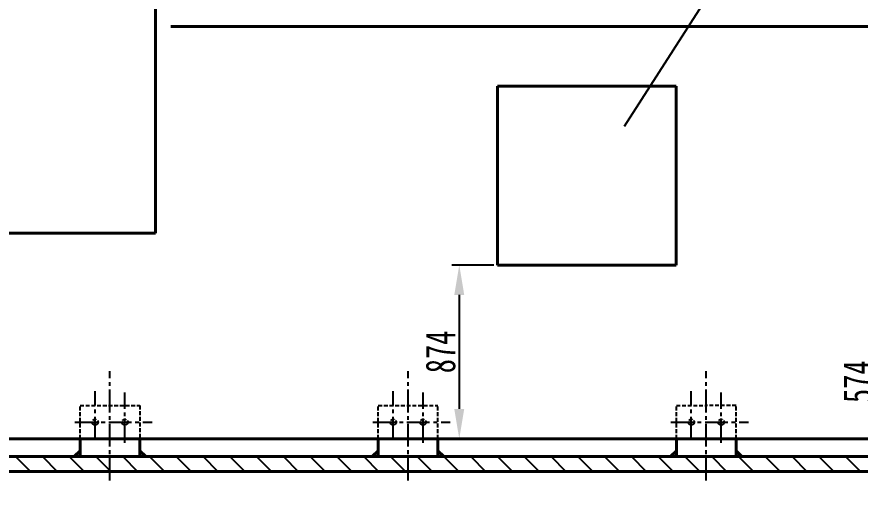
# Model space of a CAD drawing. Header units: millimetres. Extents: x 1593 to 2782, y 465 to 1306.
# Drawn here: x 2173.4 to 2314.8, y 586.6 to 668.5 of the extents above; entities that cross this region are included whole.
import ezdxf

# ---------------------------------------------------------------- set-up
doc = ezdxf.new("R2010")
doc.units = ezdxf.units.MM
doc.header["$LTSCALE"] = 0.2
doc.linetypes.add('CENTER2', pattern=[28.575, 19.05, -3.175, 3.175, -3.175])
doc.linetypes.add('HIDDEN2', pattern=[4.7625, 3.175, -1.5875])
for name, color, linetype in [('中心线', 1, 'CENTER2'), ('剖面线', 3, 'Continuous'), ('尺寸线', 4, 'Continuous'), ('虚线', 6, 'HIDDEN2')]:
    doc.layers.add(name, color=color, linetype=linetype)
doc.layers.add('粗实线', color=7, linetype='Continuous', lineweight=40)
doc.styles.add('标准', font='', dxfattribs={"width": 0.7})
doc.styles.get('标准').set_extended_font_data('SimSun')
doc.dimstyles.new('30', dxfattribs={"dimtxt": 5, "dimasz": 5, "dimexe": 1.25, "dimexo": 0.625, "dimtad": 1, "dimdec": 0, "dimlfac": 30, "dimdsep": 46, "dimtxsty": '标准', "dimcen": 2.5, "dimadec": 0, "dimazin": 0, "dimtfac": 1, "dimtdec": 0, "dimtmove": 0, "dimatfit": 3, "dimfxl": 1, "dimarcsym": 0})

# ---------------------------------------------------------------- blocks, each defined once
blk = doc.blocks.new('*D18')
at = {"layer": 'Defpoints', "color": 0, "transparency": 16777216}
for p in [(2254.01, 626.89), (2247.61, 597.75), (2254.01, 597.75)]:
    blk.add_point(p, dxfattribs=at)
at = {"layer": '尺寸线', "color": 0, "lineweight": -2, "transparency": 16777216}
for p, q in [((2253.38, 626.89), (2246.36, 626.89)), ((2247.61, 621.89), (2247.61, 602.75)), ((2253.38, 597.75), (2246.36, 597.75))]:
    blk.add_line(p, q, dxfattribs=at)
at = {"layer": '尺寸线', "color": 0, "transparency": 16777216}
for points in [[(2246.77, 621.89), (2248.44, 621.89), (2247.61, 626.89)], [(2246.77, 602.75), (2248.44, 602.75), (2247.61, 597.75)]]:
    blk.add_solid(points, dxfattribs=at)
at = {"layer": '尺寸线', "color": 0, "transparency": 16777216, "insert": (2244.48, 612.32), "char_height": 5, "attachment_point": 5, "rotation": 90, "style": '标准'}
blk.add_mtext('874', dxfattribs=at)
blk = doc.blocks.new('*D44')
at = {"layer": 'Defpoints', "color": 0, "transparency": 16777216}
for p in [(2317.63, 616.89), (2315.37, 597.75), (2317.63, 597.75)]:
    blk.add_point(p, dxfattribs=at)
at = {"layer": '尺寸线', "color": 0, "lineweight": -2, "transparency": 16777216}
for p, q in [((2317.01, 616.89), (2316.38, 616.89)), ((2317.63, 611.89), (2317.63, 602.75)), ((2316, 597.75), (2318.88, 597.75))]:
    blk.add_line(p, q, dxfattribs=at)
at = {"layer": '尺寸线', "color": 0, "transparency": 16777216}
for points in [[(2316.8, 611.89), (2318.47, 611.89), (2317.63, 616.89)], [(2316.8, 602.75), (2318.47, 602.75), (2317.63, 597.75)]]:
    blk.add_solid(points, dxfattribs=at)
at = {"layer": '尺寸线', "color": 0, "transparency": 16777216, "insert": (2314.51, 607.32), "char_height": 5, "attachment_point": 5, "rotation": 90, "style": '标准'}
blk.add_mtext('574', dxfattribs=at)
blk = doc.blocks.new('*D53')
at = {"layer": 'Defpoints', "color": 0, "transparency": 16777216}
for p in [(2000.39, 646.73), (2087.9, 598.38), (2085.56, 596.27), (1993.22, 594.75), (2469.88, 594.75)]:
    blk.add_point(p, dxfattribs=at)
at = {"layer": '尺寸线', "color": 0, "lineweight": -2, "transparency": 16777216}
for start, end in [(86.7387, 118.9074), (151.0762, 180), (212.1688, 244.3375)]:
    blk.add_arc((2094.45, 594.75), 9.02, start, end, dxfattribs=at)
at = {"layer": '尺寸线', "color": 0, "transparency": 16777216}
for points in [[(2090.68, 602.06), (2089.5, 603.24), (2086.56, 599.12)], [(2086.02, 589.72), (2087.62, 590.18), (2085.43, 594.75)]]:
    blk.add_solid(points, dxfattribs=at)
at = {"layer": '尺寸线', "color": 0, "transparency": 16777216, "insert": (2093.58, 606.87), "char_height": 5, "attachment_point": 5, "rotation": 4.1427, "style": '标准'}
blk.add_mtext('29°', dxfattribs=at)

msp = doc.modelspace()

# ---------------------------------------------------------------- hatches: boundary and pattern name
at = {"layer": '剖面线'}
h = msp.add_hatch(dxfattribs=at)
h.set_pattern_fill('ANSI31', angle=90)
h.set_pattern_definition([(135, (-33.8862, 0), (-2.245064, -2.245064), [])])
h.paths.add_polyline_path([(1983.225, 604.755), (1983.225, 681.154), (1980.725, 681.154), (1980.725, 602.255, 0.4142136), (1990.725, 592.255), (2472.382, 592.255, 0.4142136), (2482.382, 602.255), (2482.382, 782.255, 0.4142136), (2472.382, 792.255), (1990.725, 792.255, 0.4142136), (1980.725, 782.255), (1980.725, 703.355), (1983.225, 703.355), (1983.225, 779.755, -0.4142136), (1993.225, 789.755), (2469.882, 789.755, -0.4142136), (2479.882, 779.755), (2479.882, 604.755, -0.4142136), (2469.882, 594.755), (1993.225, 594.755, -0.4142136)])
at = {"layer": '粗实线'}
h = msp.add_hatch(color=7, dxfattribs=at)
h.dxf.hatch_style = 1
h.paths.add_polyline_path([(2184.025, 594.755), (2183.025, 594.755), (2184.025, 595.755)])
h.paths.add_polyline_path([(2195.025, 594.755), (2194.025, 594.755), (2194.025, 595.755)])
h = msp.add_hatch(color=7, dxfattribs=at)
h.dxf.hatch_style = 1
h.paths.add_polyline_path([(2234.025, 594.755), (2233.025, 594.755), (2234.025, 595.755)])
h.paths.add_polyline_path([(2245.025, 594.755), (2244.025, 594.755), (2244.025, 595.755)])
h = msp.add_hatch(color=7, dxfattribs=at)
h.dxf.hatch_style = 1
h.paths.add_polyline_path([(2284.025, 594.755), (2283.025, 594.755), (2284.025, 595.755)])
h.paths.add_polyline_path([(2295.025, 594.755), (2294.025, 594.755), (2294.025, 595.755)])

# ---------------------------------------------------------------- linework, layer by layer
at = {"layer": '中心线', "color": 7}
for p, q in [((2189.025, 590.752), (2189.025, 609.092)), ((2239.025, 590.752), (2239.025, 609.092)), ((2289.025, 590.752), (2289.025, 609.092)), ((2186.525, 597.612), (2186.525, 605.766)), ((2191.525, 597.088), (2191.525, 605.533)), ((2236.525, 597.612), (2236.525, 605.766)), ((2241.525, 597.088), (2241.525, 605.533)), ((2286.525, 597.612), (2286.525, 605.766)), ((2291.525, 597.088), (2291.525, 605.533)), ((2183.117, 600.54), (2196.095, 600.54)), ((2233.117, 600.54), (2246.095, 600.54)), ((2283.117, 600.54), (2296.095, 600.54))]:
    msp.add_line(p, q, dxfattribs=at)
at = {"layer": '尺寸线', "color": 7}
msp.add_line((2409.471, 859.256), (2275.244, 650.149), dxfattribs=at)
at = {"layer": '粗实线', "color": 7}
for p, q in [((2196.639, 632.255), (2196.639, 692.255)), ((2199.243, 666.895), (2476.882, 666.895)), ((2254.005, 656.895), (2254.005, 626.895)), ((2254.005, 656.895), (2284.005, 656.895)), ((2284.005, 656.895), (2284.005, 626.895)), ((2129.849, 632.255), (2196.639, 632.255)), ((2254.005, 626.895), (2284.005, 626.895)), ((2129.025, 597.755), (2466.882, 597.755)), ((2184.025, 594.755), (2184.025, 597.755)), ((2194.025, 594.755), (2194.025, 597.755)), ((2234.025, 594.755), (2234.025, 597.755)), ((2244.025, 594.755), (2244.025, 597.755)), ((2284.025, 594.755), (2284.025, 597.755)), ((2294.025, 594.755), (2294.025, 597.755)), ((2184.025, 595.755), (2183.025, 594.755)), ((2194.025, 595.755), (2195.025, 594.755)), ((2234.025, 595.755), (2233.025, 594.755)), ((2244.025, 595.755), (2245.025, 594.755)), ((2284.025, 595.755), (2283.025, 594.755)), ((2294.025, 595.755), (2295.025, 594.755)), ((1993.225, 594.755), (2469.882, 594.755)), ((1990.725, 592.255), (2472.382, 592.255))]:
    msp.add_line(p, q, dxfattribs=at)
at = {"layer": '虚线', "color": 7}
for p, q in [((2184.025, 597.755), (2184.025, 603.325)), ((2184.025, 603.325), (2194.025, 603.325)), ((2194.025, 603.325), (2194.025, 597.755)), ((2234.025, 597.755), (2234.025, 603.325)), ((2234.025, 603.325), (2244.025, 603.325)), ((2244.025, 597.755), (2244.025, 603.325)), ((2284.025, 597.755), (2284.025, 603.325)), ((2284.025, 603.325), (2289.025, 603.325)), ((2294.025, 603.325), (2289.025, 603.325)), ((2294.025, 597.755), (2294.025, 603.325))]:
    msp.add_line(p, q, dxfattribs=at)
for centre in [(2186.525, 600.54), (2191.525, 600.54), (2236.525, 600.54), (2241.525, 600.54), (2286.525, 600.54), (2291.525, 600.54)]:
    msp.add_circle(centre, 0.5, dxfattribs=at)

# ---------------------------------------------------------------- dimensions: what is measured, and where the dimension line sits
at = {"layer": '尺寸线', "color": 7}
dim = msp.add_angular_dim_2l(base=(2085.558, 596.266), line1=((1993.225, 594.755), (2469.882, 594.755)), line2=((2000.388, 646.733), (2087.896, 598.378)), dimstyle='30', dxfattribs=at)
dim.commit()
dim.dimension.update_dxf_attribs({"geometry": '*D53', "text_midpoint": (2093.802, 603.755), "dimtype": 162})
for base, p1, p2, picture, middle in [((2247.605, 597.755), (2254.005, 626.895), (2254.005, 597.755), '*D18', (2244.48, 612.325)), ((2317.635, 597.755), (2317.635, 616.895), (2315.374, 597.755), '*D44', (2314.51, 607.325))]:
    dim = msp.add_linear_dim(base=base, p1=p1, p2=p2, angle=90, dimstyle='30', dxfattribs=at)
    dim.commit()
    dim.dimension.update_dxf_attribs({"geometry": picture, "text_midpoint": middle})

doc.saveas('drawing.dxf')
